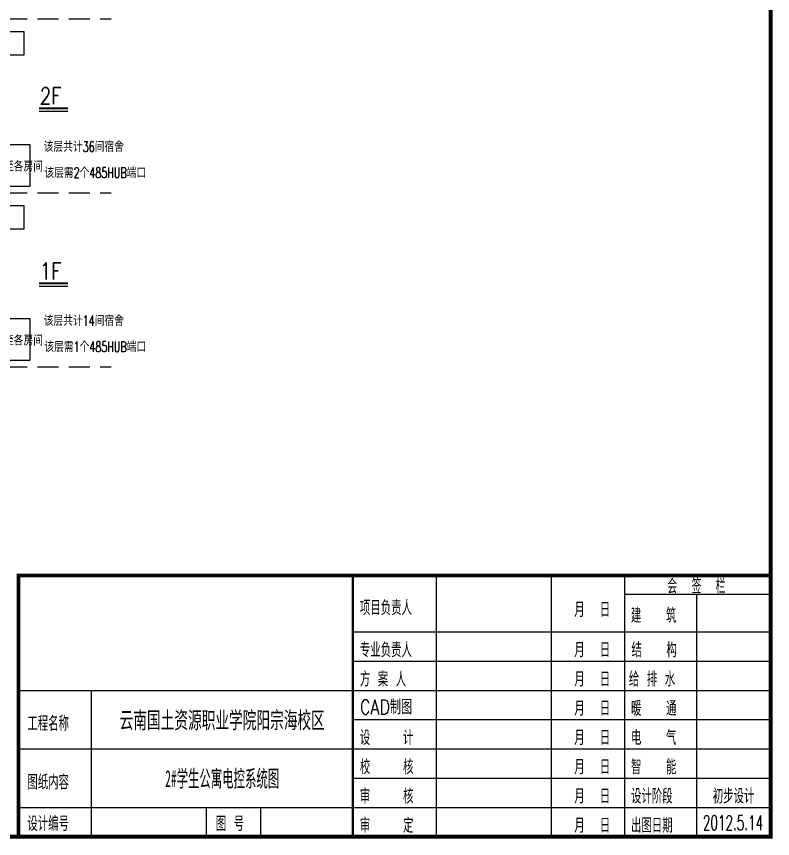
# Model space of a CAD drawing. Header units: millimetres. Extents: x -14098 to 347972, y -58509 to 133182.
# Drawn here: x 188382 to 224571, y 38910 to 78253 of the extents above; entities that cross this region are included whole.
import ezdxf
from ezdxf.enums import TextEntityAlignment as Align

# ---------------------------------------------------------------- set-up
doc = ezdxf.new("R2010")
doc.units = ezdxf.units.MM
doc.header["$LTSCALE"] = 1000
doc.linetypes.add('DASHED2', pattern=[0.375, 0.25, -0.125])
for name, color, linetype in [('6文字层', 3, 'Continuous'), ('RD', 1, 'Continuous'), ('TEXT', 3, 'Continuous'), ('图框', 7, 'Continuous')]:
    doc.layers.add(name, color=color, linetype=linetype)
doc.styles.add('HZDX', font='romans.shx', dxfattribs={"width": 0.8, "bigfont": 'hzdx.shx'})
doc.styles.add('PC_TEXTSTYLE', font='simplex.shx', dxfattribs={"width": 0.707, "bigfont": 'intecad.shx'})
doc.styles.add('romand', font='romans.shx', dxfattribs={"width": 0.75, "height": 300, "bigfont": 'fhztxt.shx'})
doc.styles.add('黑体', font='simhei.ttf', dxfattribs={"width": 0.8, "height": 300})

msp = doc.modelspace()

# ---------------------------------------------------------------- linework, layer by layer
for points in [[(185762, 77533), (188732, 77533), (188732, 76401), (185762, 76401)], [(187156, 72120), (189020, 72120), (189020, 70116), (187156, 70116)], [(185762, 69205), (188732, 69205), (188732, 68073), (185762, 68073)], [(187156, 63792), (189020, 63792), (189020, 61788), (187156, 61788)]]:
    msp.add_lwpolyline(points, close=True)
at = {"layer": 'RD', "color": 252, "linetype": 'DASHED2', "ltscale": 4}
for p, q in [((138388, 78136), (192920, 78136)), ((138388, 69808), (192920, 69808)), ((138388, 61480), (192920, 61480))]:
    msp.add_line(p, q, dxfattribs=at)
at = {"layer": 'RD', "const_width": 1}
for points in [[(196826, 111965), (196826, 65770), (203204, 65770), (203204, 111965), (196826, 111965)], [(188732, 76967), (196826, 76967)], [(188732, 68639), (196826, 68639)]]:
    msp.add_lwpolyline(points, dxfattribs=at)
at = {"layer": 'TEXT'}
for p, q in [((189462, 73724), (190842, 73724)), ((189462, 65342), (190847, 65342))]:
    msp.add_line(p, q, dxfattribs=at)
at = {"layer": 'TEXT', "const_width": 89.6}
for points in [[(189459, 73858), (190842, 73858)], [(189459, 65476), (190842, 65476)]]:
    msp.add_lwpolyline(points, dxfattribs=at)
at = {"layer": '图框'}
for p, q in [((208481, 39000), (208481, 51500)), ((213981, 51500), (213981, 39000)), ((217481, 51500), (217481, 39000)), ((224481, 51500), (224481, 39000)), ((224481, 51500), (224481, 39000)), ((217481, 50600), (224481, 50600)), ((220931, 50600), (220931, 39000)), ((204481, 48800), (224481, 48800)), ((204481, 47400), (224481, 47400)), ((188481, 46000), (224481, 46000)), ((191981, 39000), (191981, 46000)), ((204481, 44600), (224481, 44600)), ((188481, 43200), (204481, 43200)), ((188481, 43200), (204481, 43200)), ((204481, 43200), (224481, 43200)), ((204481, 41800), (224481, 41800)), ((188481, 40400), (224481, 40400)), ((197481, 39000), (197481, 40400)), ((200081, 39000), (200081, 40400))]:
    msp.add_line(p, q, dxfattribs=at)
at = {"layer": '图框', "color": 7, "const_width": 180}
msp.add_lwpolyline([(110481, 39000), (224481, 39000), (224481, 117000), (110481, 117000)], close=True, dxfattribs=at)
msp.add_lwpolyline([(110481, 39000), (224481, 39000), (224481, 117000), (110481, 117000)], close=True, dxfattribs=at)
at = {"layer": '图框'}
for points, const_width in [([(188481, 39000), (188481, 51500), (224481, 51500)], 180), ([(188481, 39000), (188481, 51500), (224481, 51500)], 180), ([(204481, 39000), (204481, 51500)], 100), ([(204481, 39000), (204481, 51500)], 100)]:
    msp.add_lwpolyline(points, dxfattribs=dict(at, const_width=const_width))

# ---------------------------------------------------------------- texts
at = {"layer": '6文字层', "color": 4, "style": 'PC_TEXTSTYLE', "width": 0.667}
for s, p in [('该层共计36间宿舍', (189686, 71772)), ('接至各房间', (187318, 70829)), ('该层需2个485HUB端口', (189718, 70524)), ('该层共计14间宿舍', (189686, 63444)), ('接至各房间', (187318, 62501)), ('该层需1个485HUB端口', (189718, 62196))]:
    msp.add_text(s, height=500, dxfattribs=at).set_placement(p)
at = {"layer": 'TEXT', "style": 'romand', "width": 0.8}
for s, p in [('2F', (189497, 74047)), ('1F', (189497, 65665))]:
    msp.add_text(s, height=800, dxfattribs=at).set_placement(p)
at = {"layer": '图框', "style": 'HZDX'}
for s, width, p in [('会', 0.7, (219538, 50634)), ('签', 0.7, (220702, 50634)), ('栏', 0.7, (221845, 50634)), ('项目负责人', 0.75, (204819, 49600)), ('月  日', 0.75, (215084, 49511)), ('建   筑', 0.75, (217792, 49232)), ('专业负责人', 0.75, (204819, 47586)), ('月  日', 0.75, (215084, 47586)), ('结   构', 0.75, (217816, 47586)), ('方 案 人', 0.75, (204819, 46186)), ('月  日', 0.75, (215084, 46186)), ('给 排 水', 0.75, (217692, 46186)), ('CAD制图', 0.8, (204819, 44855)), ('月  日', 0.75, (215084, 44786)), ('暖   通', 0.75, (217798, 44786)), ('工程名称', 0.75, (188903, 44064)), ('设    计', 0.75, (204819, 43386)), ('月  日', 0.75, (215084, 43386)), ('电   气', 0.75, (217795, 43386)), ('校    核', 0.75, (204819, 41986)), ('月  日', 0.75, (215084, 41986)), ('智   能', 0.75, (217795, 41986)), ('图纸内容', 0.75, (188903, 41258)), ('审    核', 0.75, (204819, 40586)), ('月  日', 0.75, (215084, 40586)), ('设计阶段', 0.75, (217795, 40586)), ('设计编号', 0.75, (188903, 39271)), ('图 号', 0.75, (197923, 39271)), ('审    定', 0.75, (204819, 39186)), ('月  日', 0.75, (215084, 39186)), ('出图日期', 0.75, (217795, 39186))]:
    msp.add_text(s, height=700, dxfattribs=dict(at, width=width)).set_placement(p)
at = {"layer": '图框', "style": '黑体'}
for s, width, p in [('云南国土资源职业学院阳宗海校区', 0.6, (198231, 44600)), ('2#学生公寓电控系统图', 0.5, (198231, 41800))]:
    msp.add_text(s, height=800, dxfattribs=dict(at, width=width)).set_placement(p, align=Align.MIDDLE)
at = {"layer": '图框', "style": 'HZDX'}
for s, width, p in [('初步设计', 0.75, (222706, 40586)), ('2012.5.14', 0.6, (222677, 39318))]:
    msp.add_text(s, height=700, dxfattribs=dict(at, width=width)).set_placement(p, align=Align.CENTER)

doc.saveas('drawing.dxf')
